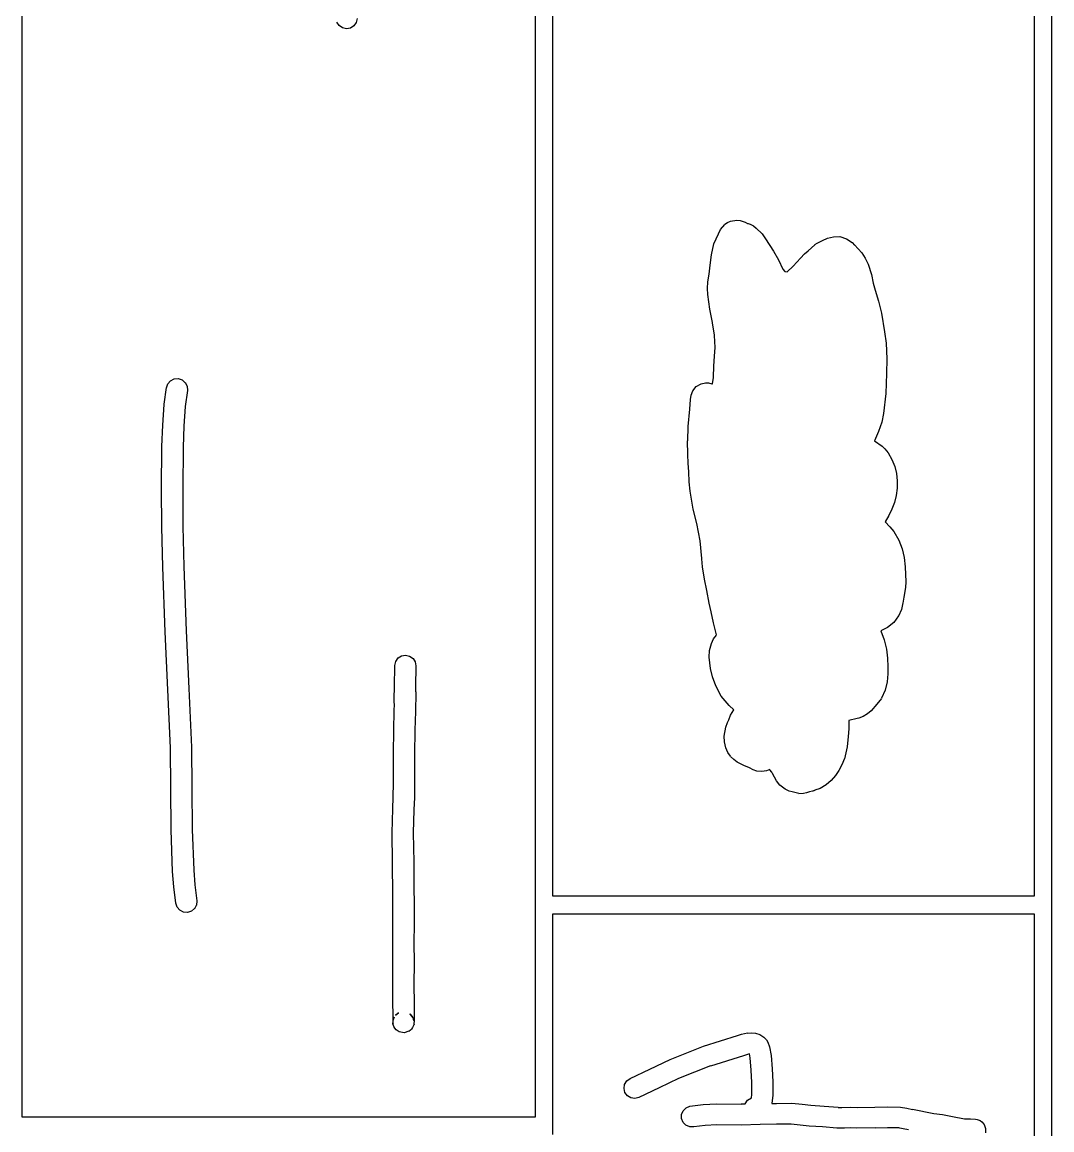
# Model space of a CAD drawing. Extents: x -1 to 598, y -1077 to 3722.
# Drawn here: x 0 to 234.6, y 2079.2 to 2331.7 of the extents above; entities that cross this region are included whole.
import ezdxf

# ---------------------------------------------------------------- set-up
doc = ezdxf.new("R2010")
doc.units = 0

msp = doc.modelspace()

# ---------------------------------------------------------------- linework, layer by layer
at = {"layer": 'Calque_1'}
for p, q in [((0, 2082.14), (0, 2735.59)), ((116.904, 2345.45), (116.904, 2082.14)), ((120.904, 2132.46), (120.904, 2343.44)), ((230.619, 2343.44), (230.619, 2132.46)), ((234.619, 1528.05), (234.619, 2343.44)), ((72.1949, 2330.92), (71.6901, 2331.71)), ((72.9633, 2330.39), (72.1949, 2330.92)), ((75.589, 2330.87), (74.8003, 2330.37)), ((76.1245, 2331.64), (75.589, 2330.87)), ((76.3253, 2332.54), (76.1245, 2331.64)), ((73.8779, 2330.18), (72.9633, 2330.39)), ((74.8003, 2330.37), (73.8782, 2330.18)), ((73.8785, 2330.18), (73.8785, 2330.18)), ((159.122, 2284.44), (160.099, 2285.6)), ((160.099, 2285.63), (160.722, 2286.05)), ((160.723, 2286.05), (161.422, 2286.34)), ((161.422, 2286.34), (162.84, 2286.58)), ((162.84, 2286.55), (162.84, 2286.55)), ((162.841, 2286.58), (163.636, 2286.47)), ((163.636, 2286.47), (164.727, 2286.1)), ((164.728, 2286.1), (165.303, 2285.83)), ((165.303, 2285.84), (165.453, 2285.79)), ((165.454, 2285.79), (165.896, 2285.66)), ((165.896, 2285.65), (166.677, 2285.25)), ((166.678, 2285.26), (167.275, 2284.78)), ((157.635, 2281.18), (158.641, 2283.45)), ((158.641, 2283.46), (159.122, 2284.44)), ((167.275, 2284.78), (168.588, 2283.43)), ((168.588, 2283.43), (169.37, 2282.34)), ((183.482, 2282.48), (184.836, 2282.8)), ((184.836, 2282.8), (186.319, 2282.83)), ((186.32, 2282.82), (187.854, 2282.34)), ((157.05, 2278.67), (157.634, 2281.18)), ((169.371, 2282.35), (171.181, 2279.49)), ((179.06, 2279.59), (180.605, 2280.96)), ((180.606, 2281), (181.126, 2281.31)), ((181.126, 2281.31), (181.596, 2281.57)), ((181.596, 2281.58), (182.338, 2281.97)), ((182.338, 2281.98), (183.482, 2282.48)), ((187.854, 2282.35), (189.102, 2281.5)), ((189.102, 2281.5), (189.657, 2280.89)), ((189.658, 2280.92), (191.297, 2279.12)), ((156.8, 2276.31), (157.05, 2278.66)), ((171.181, 2279.49), (172.331, 2277.5)), ((172.331, 2277.5), (173.331, 2275.43)), ((175.687, 2276.13), (177.351, 2277.95)), ((177.352, 2277.95), (178.279, 2278.93)), ((178.279, 2278.93), (179.06, 2279.59)), ((191.297, 2279.12), (192.099, 2277.95)), ((192.099, 2277.95), (192.795, 2276.57)), ((156.569, 2274.25), (156.8, 2276.31)), ((173.331, 2275.44), (173.784, 2274.88)), ((174.336, 2274.81), (175.687, 2276.13)), ((192.796, 2276.58), (193.515, 2274.22)), ((156.175, 2271), (156.26, 2272.53)), ((156.26, 2272.53), (156.569, 2274.25)), ((173.785, 2274.89), (174.336, 2274.81)), ((193.515, 2274.22), (193.935, 2272.23)), ((156.238, 2269.62), (156.175, 2270.99)), ((193.936, 2272.24), (194.373, 2270.65)), ((194.373, 2270.65), (195.122, 2268.13)), ((194.373, 2270.65), (194.373, 2270.65)), ((156.688, 2266.29), (156.238, 2269.62)), ((195.123, 2268.14), (195.827, 2265.36)), ((157.283, 2263.22), (156.687, 2266.29)), ((195.827, 2265.39), (196.488, 2261.15)), ((157.777, 2260.33), (157.283, 2263.21)), ((157.923, 2257.55), (157.777, 2260.32)), ((196.487, 2261.15), (196.891, 2258.55)), ((157.757, 2255.6), (157.923, 2257.55)), ((196.892, 2258.56), (197.004, 2254.96)), ((196.892, 2258.56), (196.892, 2258.56)), ((157.626, 2253.27), (157.756, 2255.6)), ((197.004, 2254.96), (196.952, 2251.62)), ((157.54, 2250.76), (157.626, 2253.27)), ((33.1739, 2249.27), (33.7888, 2249.98)), ((33.7888, 2249.99), (34.6273, 2250.41)), ((34.6273, 2250.41), (35.5615, 2250.46)), ((35.5615, 2250.46), (36.4495, 2250.17)), ((36.4495, 2250.17), (37.1557, 2249.53)), ((157.32, 2249.25), (157.54, 2250.75)), ((196.953, 2251.63), (196.817, 2247.08)), ((32.3918, 2244.62), (32.876, 2248.4)), ((32.876, 2248.37), (33.1739, 2249.27)), ((37.1557, 2249.56), (37.5726, 2248.71)), ((37.6369, 2247.77), (37.1689, 2244.14)), ((37.5726, 2248.72), (37.6369, 2247.79)), ((152.427, 2246.71), (152.797, 2247.69)), ((152.797, 2247.69), (153.584, 2248.67)), ((153.584, 2248.66), (154.688, 2249.29)), ((154.688, 2249.3), (155.678, 2249.51)), ((155.679, 2249.51), (156.378, 2249.48)), ((156.378, 2249.49), (157.138, 2249.28)), ((157.137, 2249.27), (157.32, 2249.27)), ((152.108, 2243.51), (152.257, 2245.73)), ((152.258, 2245.73), (152.427, 2246.71)), ((196.817, 2247.08), (196.261, 2242.5)), ((32.0429, 2239.85), (32.3918, 2244.58)), ((37.1689, 2244.14), (36.836, 2239.59)), ((151.735, 2239.54), (152.108, 2243.51)), ((196.262, 2242.53), (195.858, 2240.54)), ((31.8608, 2234.96), (32.0429, 2239.85)), ((36.836, 2239.59), (36.6617, 2234.85)), ((195.858, 2240.52), (195.117, 2238.38)), ((151.64, 2236.31), (151.735, 2239.54)), ((195.117, 2238.37), (194.19, 2236.28)), ((31.7807, 2225.3), (31.8608, 2234.95)), ((36.6617, 2234.85), (36.5807, 2225.3)), ((151.704, 2233.19), (151.639, 2236.31)), ((194.191, 2236.28), (195.928, 2235.03)), ((195.929, 2235.07), (196.596, 2234.43)), ((151.744, 2231.18), (151.704, 2233.19)), ((196.596, 2234.43), (197.337, 2233.53)), ((197.337, 2233.53), (198.196, 2232.02)), ((198.196, 2232.02), (198.812, 2230.46)), ((151.886, 2229.19), (151.744, 2231.17)), ((198.812, 2230.46), (199.198, 2228.82)), ((151.98, 2226.94), (151.885, 2229.19)), ((199.199, 2228.82), (199.371, 2227.15)), ((199.371, 2227.15), (199.342, 2225.48)), ((31.8328, 2216.68), (31.7799, 2225.3)), ((31.7799, 2225.3), (31.7799, 2225.3)), ((36.5807, 2225.3), (36.6305, 2216.75)), ((152.2, 2224.8), (151.98, 2226.94)), ((152.917, 2220.67), (152.2, 2224.79)), ((199.342, 2225.49), (199.126, 2223.85)), ((198.737, 2222.23), (198.189, 2220.69)), ((199.126, 2223.85), (198.737, 2222.23)), ((153.699, 2217.44), (152.917, 2220.67)), ((198.19, 2220.7), (197.512, 2219.27)), ((154.47, 2213.48), (153.698, 2217.45)), ((197.512, 2219.27), (196.611, 2217.84)), ((196.611, 2217.84), (197.701, 2216.7)), ((32.0601, 2207.5), (31.8328, 2216.68)), ((36.6305, 2216.76), (36.8593, 2207.63)), ((197.701, 2216.7), (198.587, 2215.59)), ((198.588, 2215.59), (199.74, 2213.66)), ((154.891, 2209.43), (154.47, 2213.48)), ((199.74, 2213.66), (200.491, 2211.7)), ((155.04, 2207.55), (154.891, 2209.4)), ((200.491, 2211.7), (200.939, 2209.69)), ((200.94, 2209.69), (201.182, 2207.57)), ((32.5546, 2192.78), (32.0601, 2207.49)), ((36.8593, 2207.6), (37.3501, 2192.99)), ((155.504, 2204.74), (155.04, 2207.54)), ((201.183, 2207.58), (201.333, 2204.16)), ((156.028, 2202.2), (155.504, 2204.74)), ((156.548, 2199.24), (156.028, 2202.2)), ((201.257, 2202.84), (200.933, 2200.64)), ((201.333, 2204.16), (201.257, 2202.83)), ((157, 2197.28), (156.548, 2199.24)), ((200.701, 2199.32), (200.331, 2197.86)), ((200.933, 2200.64), (200.701, 2199.31)), ((157.503, 2194.77), (156.999, 2197.28)), ((200.331, 2197.86), (199.687, 2196.35)), ((158.203, 2192.04), (157.503, 2194.76)), ((198.632, 2194.9), (197.206, 2193.71)), ((199.687, 2196.36), (198.631, 2194.9)), ((33.2195, 2179.53), (32.5546, 2192.78)), ((37.3501, 2193), (38.014, 2179.79)), ((157.558, 2191.12), (158.203, 2192.02)), ((197.206, 2193.71), (195.67, 2192.94)), ((195.67, 2192.94), (196.436, 2190.9)), ((156.604, 2188.47), (157.036, 2190.08)), ((157.036, 2190.09), (157.558, 2191.12)), ((196.436, 2190.91), (196.914, 2188.82)), ((85.1362, 2186.01), (85.6667, 2186.78)), ((85.6667, 2186.78), (86.4401, 2187.26)), ((86.4401, 2187.26), (87.378, 2187.44)), ((87.378, 2187.44), (88.2924, 2187.23)), ((88.2924, 2187.23), (89.06, 2186.7)), ((89.0597, 2186.7), (89.5635, 2185.9)), ((156.519, 2186.99), (156.603, 2188.47)), ((156.862, 2184.42), (156.519, 2186.99)), ((196.915, 2188.82), (197.166, 2186.75)), ((197.166, 2186.75), (197.25, 2184.74)), ((84.8253, 2180.24), (84.928, 2185.08)), ((84.928, 2185.09), (85.1362, 2186.01)), ((89.5635, 2185.91), (89.7267, 2184.98)), ((89.7267, 2184.98), (89.6248, 2180.19)), ((157.298, 2182.47), (156.862, 2184.4)), ((197.251, 2184.74), (197.247, 2183.18)), ((158.029, 2180.4), (157.298, 2182.46)), ((197.247, 2183.18), (197.103, 2181.38)), ((33.769, 2166.33), (33.2195, 2179.53)), ((38.014, 2179.79), (38.5677, 2166.45)), ((84.7941, 2177.57), (84.825, 2180.24)), ((89.6248, 2180.19), (89.6137, 2179.21)), ((89.6137, 2179.21), (89.6487, 2179.21)), ((89.6487, 2179.21), (89.6666, 2178.97)), ((159.31, 2178.1), (158.03, 2180.43)), ((196.67, 2179.48), (195.793, 2177.6)), ((197.104, 2181.38), (196.67, 2179.47)), ((84.7941, 2176.51), (84.7941, 2177.57)), ((84.8081, 2176.35), (84.7941, 2176.51)), ((89.6669, 2178.84), (89.5899, 2174.55)), ((89.6669, 2178.97), (89.6669, 2178.84)), ((161.07, 2175.96), (159.309, 2178.1)), ((195.793, 2177.57), (194.778, 2176.25)), ((84.6933, 2170.43), (84.7883, 2174.63)), ((84.788, 2174.63), (84.8182, 2176.32)), ((84.8182, 2176.33), (84.8081, 2176.38)), ((89.5897, 2174.56), (89.4947, 2170.32)), ((162.133, 2175), (161.07, 2175.92)), ((161.435, 2173.73), (162.132, 2175)), ((192.585, 2174.05), (191.594, 2173.46)), ((193.431, 2174.74), (192.585, 2174.05)), ((194.778, 2176.22), (193.431, 2174.73)), ((160.353, 2171.01), (160.718, 2172.09)), ((160.718, 2172.09), (161, 2172.67)), ((161, 2172.68), (161.435, 2173.73)), ((190.287, 2173.02), (188.371, 2172.54)), ((188.372, 2172.54), (188.392, 2170.63)), ((190.655, 2173.1), (190.287, 2173.02)), ((191.594, 2173.47), (190.655, 2173.1)), ((84.6131, 2164.92), (84.693, 2170.42)), ((89.4947, 2170.32), (89.4158, 2164.89)), ((160.002, 2167.7), (159.976, 2168.97)), ((159.977, 2168.97), (160.353, 2171)), ((188.223, 2168.89), (188.02, 2166.56)), ((188.392, 2170.64), (188.222, 2168.86)), ((38.5677, 2166.46), (38.6667, 2157.12)), ((160.332, 2166.3), (160.002, 2167.7)), ((188.02, 2166.56), (187.342, 2163.83)), ((33.8669, 2157.09), (33.769, 2166.32)), ((84.602, 2160.11), (84.6131, 2164.92)), ((89.4158, 2164.9), (89.4047, 2160.11)), ((160.815, 2165.24), (160.332, 2166.29)), ((161.429, 2164.37), (160.815, 2165.24)), ((162.137, 2163.65), (161.429, 2164.36)), ((187.342, 2163.84), (186.798, 2162.46)), ((162.899, 2163.07), (162.137, 2163.65)), ((164.433, 2162.25), (162.899, 2163.07)), ((165.722, 2161.72), (164.432, 2162.25)), ((166.567, 2161.25), (165.723, 2161.72)), ((170.362, 2161.33), (169.565, 2161.06)), ((170.802, 2160.74), (170.363, 2161.32)), ((186.798, 2162.46), (186.08, 2161.16)), ((84.602, 2158.31), (84.602, 2160.11)), ((84.602, 2160.11), (84.602, 2160.11)), ((89.405, 2160.11), (89.415, 2158.28)), ((89.405, 2160.11), (89.405, 2160.11)), ((89.405, 2160.11), (89.405, 2160.11)), ((89.405, 2160.11), (89.405, 2160.11)), ((89.405, 2160.11), (89.405, 2160.11)), ((89.405, 2160.11), (89.405, 2160.11)), ((89.405, 2160.11), (89.405, 2160.11)), ((167.408, 2161.01), (166.566, 2161.25)), ((168.559, 2160.93), (167.408, 2161.01)), ((169.565, 2161.06), (168.558, 2160.93)), ((171.006, 2160.43), (170.802, 2160.75)), ((171.89, 2158.76), (171.006, 2160.42)), ((184.373, 2158.89), (183.231, 2157.85)), ((185.309, 2160.03), (184.373, 2158.89)), ((186.081, 2161.17), (185.308, 2160.03)), ((33.9571, 2147.62), (33.8669, 2157.09)), ((38.6667, 2157.12), (38.7564, 2147.7)), ((84.5531, 2155.08), (84.602, 2158.3)), ((89.4148, 2158.28), (89.364, 2154.94)), ((172.671, 2157.81), (171.891, 2158.76)), ((173.852, 2156.88), (172.67, 2157.8)), ((174.739, 2156.46), (173.851, 2156.88)), ((175.447, 2156.25), (174.739, 2156.46)), ((179.413, 2156.27), (178.695, 2156.06)), ((180.106, 2156.43), (179.413, 2156.27)), ((180.242, 2156.48), (180.106, 2156.43)), ((180.549, 2156.59), (180.242, 2156.45)), ((180.585, 2156.62), (180.549, 2156.59)), ((180.633, 2156.64), (180.585, 2156.61)), ((181.841, 2157.01), (180.632, 2156.64)), ((183.231, 2157.86), (181.841, 2157.01)), ((84.4721, 2152.38), (84.5531, 2155.08)), ((89.3637, 2154.95), (89.2809, 2152.2)), ((176.987, 2155.88), (175.447, 2156.25)), ((178.062, 2155.88), (176.987, 2155.85)), ((178.696, 2156.06), (178.062, 2155.87)), ((84.3022, 2146.93), (84.4721, 2152.4)), ((89.2809, 2152.2), (89.1145, 2146.91)), ((34.2897, 2138.12), (33.9571, 2147.62)), ((38.7564, 2147.7), (39.0821, 2138.38)), ((84.4025, 2140.19), (84.3022, 2146.94)), ((84.3022, 2146.93), (84.3022, 2146.93)), ((84.3022, 2146.93), (84.3022, 2146.93)), ((89.1145, 2146.91), (89.2147, 2140.21)), ((84.4025, 2138.55), (84.4025, 2140.19)), ((89.2147, 2140.21), (89.2147, 2138.55)), ((34.5699, 2134.6), (34.2897, 2138.12)), ((39.0821, 2138.39), (39.344, 2135.11)), ((84.4234, 2134.26), (84.4025, 2138.54)), ((89.2147, 2138.55), (89.2356, 2134.29)), ((35.039, 2130.9), (34.5699, 2134.63)), ((39.344, 2135.11), (39.8113, 2131.4)), ((84.4234, 2134.23), (84.4234, 2134.26)), ((84.4824, 2130.9), (84.4234, 2134.23)), ((89.2356, 2134.29), (89.2356, 2134.23)), ((89.2356, 2134.23), (89.2946, 2130.95)), ((39.8113, 2131.4), (39.7277, 2130.47)), ((230.619, 2132.46), (120.904, 2132.46)), ((35.3263, 2130), (35.039, 2130.9)), ((35.919, 2129.28), (35.3263, 2129.99)), ((36.7323, 2128.86), (35.919, 2129.28)), ((37.6811, 2128.76), (36.7323, 2128.86)), ((38.5751, 2129.05), (37.6814, 2128.76)), ((39.2938, 2129.66), (38.5751, 2129.05)), ((39.7277, 2130.48), (39.2938, 2129.63)), ((84.4824, 2126.22), (84.4824, 2130.9)), ((89.2946, 2130.95), (89.2946, 2126.16)), ((84.4615, 2121.74), (84.4824, 2126.21)), ((89.2946, 2126.16), (89.2737, 2121.74)), ((120.904, 2078.14), (120.904, 2128.46)), ((120.904, 2128.46), (230.619, 2128.46)), ((230.619, 2128.46), (230.619, 1664.97)), ((84.4882, 2117.48), (84.4612, 2121.74)), ((89.2737, 2121.74), (89.3007, 2117.45)), ((84.4684, 2112.19), (84.4885, 2117.48)), ((89.3007, 2117.46), (89.2798, 2112.19)), ((84.4914, 2108.09), (84.4684, 2112.19)), ((89.2796, 2112.19), (89.3026, 2108.17)), ((84.5343, 2105.6), (84.4914, 2108.11)), ((85.0854, 2105.37), (85.7675, 2105.87)), ((85.6259, 2105.82), (85.2822, 2105.55)), ((85.7675, 2105.87), (85.6259, 2105.81)), ((89.3026, 2108.2), (89.3457, 2105.53)), ((84.453, 2103.41), (84.4893, 2103.44)), ((84.6748, 2102.8), (84.453, 2103.41)), ((84.4893, 2103.44), (84.4589, 2103.6)), ((84.4589, 2103.59), (84.5152, 2103.32)), ((84.7576, 2104.89), (84.5023, 2104.31)), ((84.5023, 2104.31), (84.5163, 2104.76)), ((84.5075, 2104.12), (84.7576, 2104.89)), ((84.5155, 2103.33), (84.5075, 2104.12)), ((84.5163, 2104.73), (84.5343, 2105.58)), ((85.2822, 2105.55), (85.0854, 2105.36)), ((85.0854, 2105.37), (85.0854, 2105.37)), ((88.3215, 2105.66), (88.82, 2105.13)), ((88.5004, 2105.53), (88.3218, 2105.63)), ((88.8181, 2105.16), (88.5004, 2105.53)), ((89.0631, 2104.73), (88.8181, 2105.15)), ((88.82, 2105.13), (89.1491, 2104.52)), ((89.2875, 2103.28), (88.9682, 2102.56)), ((89.1491, 2104.49), (89.0631, 2104.73)), ((89.1491, 2104.49), (89.1491, 2104.49)), ((89.2341, 2104.18), (89.1923, 2104.39)), ((89.1923, 2104.39), (89.2343, 2104.18)), ((89.3068, 2104.02), (89.2666, 2103.46)), ((89.2666, 2103.46), (89.2875, 2103.27)), ((89.3256, 2104.63), (89.3066, 2104.02)), ((89.3457, 2105.5), (89.3256, 2104.63)), ((89.3457, 2105.53), (89.3457, 2105.53)), ((89.3457, 2105.53), (89.3457, 2105.53)), ((89.3457, 2105.53), (89.3457, 2105.53)), ((89.3457, 2105.53), (89.3457, 2105.53)), ((89.3457, 2105.53), (89.3457, 2105.53)), ((89.3457, 2105.53), (89.3457, 2105.53)), ((89.3457, 2105.53), (89.3457, 2105.53)), ((89.3457, 2105.53), (89.3457, 2105.53)), ((89.3457, 2105.53), (89.3457, 2105.53)), ((89.3457, 2105.53), (89.3457, 2105.53)), ((89.3457, 2105.53), (89.3457, 2105.53)), ((89.3457, 2105.53), (89.3457, 2105.53)), ((89.3457, 2105.53), (89.3457, 2105.53)), ((89.3457, 2105.53), (89.3457, 2105.53)), ((89.3457, 2105.53), (89.3457, 2105.53)), ((89.3457, 2105.53), (89.3457, 2105.53)), ((89.3457, 2105.53), (89.3457, 2105.53)), ((89.3457, 2105.53), (89.3457, 2105.53)), ((89.3457, 2105.53), (89.3457, 2105.53)), ((89.3457, 2105.53), (89.3457, 2105.53)), ((89.3457, 2105.53), (89.3457, 2105.53)), ((89.3457, 2105.53), (89.3457, 2105.53)), ((89.3457, 2105.53), (89.3457, 2105.53)), ((84.9214, 2102.38), (84.6748, 2102.8)), ((85.2402, 2102.01), (84.9214, 2102.38)), ((85.9082, 2101.56), (85.2402, 2102.01)), ((87.0457, 2101.37), (85.9082, 2101.55)), ((87.0571, 2101.37), (87.0457, 2101.37)), ((88.1286, 2101.69), (87.0571, 2101.37)), ((88.4729, 2101.95), (88.1286, 2101.68)), ((88.7054, 2102.19), (88.4729, 2101.95)), ((88.9682, 2102.56), (88.7057, 2102.19)), ((163.013, 2100.74), (163.91, 2101)), ((163.91, 2101), (165.248, 2101.32)), ((165.249, 2101.29), (166.1, 2101.37)), ((166.1, 2101.37), (167.066, 2101.26)), ((167.066, 2101.27), (168.065, 2100.95)), ((168.065, 2100.95), (169.017, 2100.34)), ((147.639, 2095.29), (155.243, 2098.28)), ((155.243, 2098.28), (163.012, 2100.71)), ((169.017, 2100.34), (169.586, 2099.75)), ((169.586, 2099.76), (169.935, 2099.2)), ((169.935, 2099.2), (170.287, 2098.14)), ((164.334, 2096.13), (156.85, 2093.77)), ((165.741, 2096.53), (164.334, 2096.13)), ((165.89, 2095.66), (165.74, 2096.53)), ((170.288, 2098.14), (170.645, 2096.18)), ((170.645, 2096.19), (170.86, 2093.12)), ((142.985, 2093.09), (147.639, 2095.28)), ((156.85, 2093.78), (149.565, 2090.92)), ((166.086, 2092.83), (165.891, 2095.66)), ((137.756, 2090.36), (138.512, 2090.91)), ((138.512, 2090.92), (142.984, 2093.09)), ((149.565, 2090.92), (145.123, 2088.83)), ((166.243, 2090.02), (166.085, 2092.82)), ((170.861, 2093.12), (171.027, 2090.18)), ((137.139, 2088.67), (137.283, 2089.59)), ((137.36, 2087.77), (137.139, 2088.67)), ((137.269, 2089.57), (137.756, 2090.36)), ((137.283, 2089.6), (137.269, 2089.57)), ((145.123, 2088.83), (140.548, 2086.61)), ((166.274, 2087.3), (166.243, 2090.02)), ((171.027, 2090.18), (171.06, 2087.16)), ((137.913, 2087), (137.36, 2087.76)), ((138.712, 2086.53), (137.912, 2087)), ((139.638, 2086.4), (138.713, 2086.53)), ((140.548, 2086.61), (139.638, 2086.4)), ((164.73, 2085.15), (165.286, 2085.99)), ((165.286, 2086), (166.152, 2086.55)), ((166.153, 2086.55), (166.274, 2087.29)), ((171.059, 2087.16), (170.821, 2085.25)), ((150.251, 2082.74), (150.611, 2083.58)), ((150.611, 2083.59), (151.262, 2084.22)), ((151.262, 2084.23), (152.143, 2084.6)), ((152.144, 2084.6), (155.204, 2085.02)), ((155.204, 2085.02), (158.182, 2085.15)), ((158.182, 2085.15), (163.866, 2085.09)), ((163.866, 2085.13), (164.73, 2085.16)), ((170.822, 2085.23), (171.848, 2085.23)), ((171.847, 2085.23), (175.37, 2085.31)), ((175.371, 2085.31), (177.738, 2085.1)), ((177.738, 2085.1), (179.736, 2084.83)), ((179.736, 2084.84), (182.741, 2084.65)), ((182.741, 2084.65), (185.899, 2084.36)), ((185.899, 2084.33), (186.773, 2084.33)), ((186.773, 2084.33), (188.694, 2084.43)), ((188.694, 2084.41), (190.26, 2084.33)), ((190.26, 2084.33), (194.289, 2084.41)), ((194.29, 2084.41), (197.121, 2084.49)), ((197.121, 2084.49), (200.144, 2084.38)), ((200.144, 2084.39), (201.598, 2084.18)), ((201.599, 2084.17), (202.883, 2083.9)), ((202.883, 2083.91), (207.723, 2082.98)), ((116.904, 2082.14), (0, 2082.14)), ((150.243, 2081.79), (150.251, 2082.74)), ((150.605, 2080.89), (150.243, 2081.79)), ((151.254, 2080.26), (150.604, 2080.89)), ((175.245, 2080.55), (171.901, 2080.5)), ((179.322, 2080.1), (175.245, 2080.55)), ((207.722, 2082.98), (209.714, 2082.71)), ((209.714, 2082.72), (211.958, 2082.29)), ((211.959, 2082.3), (214.745, 2081.74)), ((214.745, 2081.74), (215.104, 2081.74)), ((215.104, 2081.74), (216.05, 2081.76)), ((216.05, 2081.77), (217.234, 2081.69)), ((217.235, 2081.69), (217.642, 2081.61)), ((217.642, 2081.61), (218.253, 2081.34)), ((218.253, 2081.34), (218.697, 2081.05)), ((218.697, 2081.05), (219.185, 2080.47)), ((152.101, 2079.89), (151.254, 2080.26)), ((153.054, 2079.89), (152.101, 2079.89)), ((155.61, 2080.23), (153.054, 2079.88)), ((158.261, 2080.34), (155.609, 2080.23)), ((163.859, 2080.31), (158.261, 2080.33)), ((168.155, 2080.47), (163.859, 2080.31)), ((171.901, 2080.5), (168.155, 2080.47)), ((182.365, 2079.89), (179.322, 2080.1)), ((185.648, 2079.6), (182.365, 2079.89)), ((187.405, 2079.62), (185.648, 2079.59)), ((188.688, 2079.68), (187.405, 2079.63)), ((190.192, 2079.57), (188.688, 2079.67)), ((194.428, 2079.65), (190.192, 2079.57)), ((197.195, 2079.7), (194.428, 2079.64)), ((199.768, 2079.65), (197.195, 2079.7)), ((200.021, 2079.6), (199.768, 2079.65)), ((200.725, 2079.49), (200.021, 2079.59)), ((201.964, 2079.23), (200.725, 2079.47)), ((219.186, 2080.47), (219.505, 2079.54)), ((219.505, 2079.54), (219.482, 2078.56))]:
    msp.add_line(p, q, dxfattribs=at)

doc.saveas('drawing.dxf')
